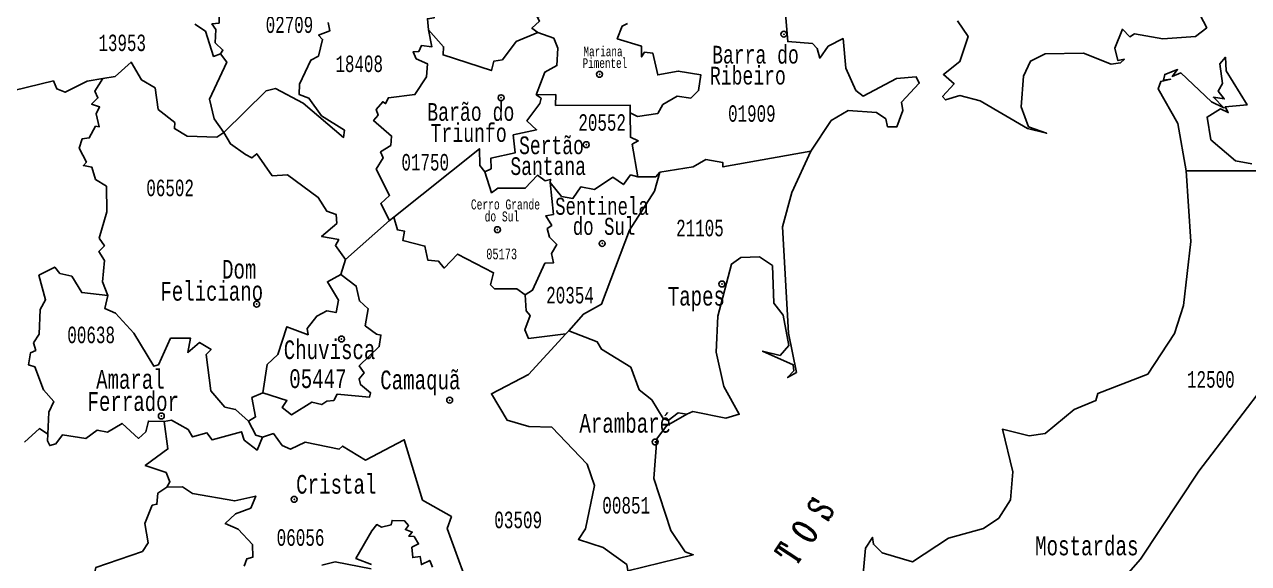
# Model space of a CAD drawing. Header units: millimetres. Extents: x 9851 to 10267, y 23387 to 23778.
# Drawn here: x 10066.13 to 10084.85, y 23413.78 to 23422.03 of the extents above; entities that cross this region are included whole.
import ezdxf
from ezdxf.enums import TextEntityAlignment as Align

# ---------------------------------------------------------------- set-up
doc = ezdxf.new("R2010")
doc.units = ezdxf.units.MM
doc.layers.add('3', color=7, linetype='Continuous')
doc.styles.add('MONOTXT', font='MONOTXT', dxfattribs={"height": 0.2})
doc.styles.add('ROMANC', font='ROMANC', dxfattribs={"height": 0.2})

# ---------------------------------------------------------------- blocks, each defined once
blk = doc.blocks.new('SEDE')
at = {"layer": '3', "color": 7, "linetype": 'Continuous'}
blk.add_circle((0, 0), 0.00451, dxfattribs=at)

msp = doc.modelspace()

# ---------------------------------------------------------------- linework, layer by layer
at = {"color": 7, "linetype": 'Continuous'}
for p, q in [((10087.421, 23419.794), (10083.893, 23419.793)), ((10071.71, 23419.029), (10071.038, 23418.435)), ((10071.775, 23419.081), (10071.71, 23419.029)), ((10071.038, 23418.435), (10070.964, 23418.203)), ((10074.452, 23417.345), (10074.409, 23417.297))]:
    msp.add_line(p, q, dxfattribs=at)
for points in [[(10072.304, 23421.95), (10072.289, 23422.119), (10072.394, 23422.134), (10072.385, 23422.288), (10072.505, 23422.357), (10072.508, 23422.48), (10072.258, 23422.756), (10072.775, 23423.406), (10072.544, 23423.526), (10072.649, 23423.84), (10072.898, 23424.044), (10073.406, 23424.192), (10073.944, 23424.693)], [(10069.169, 23422.893), (10069.144, 23422.746), (10069.388, 23422.642), (10069.395, 23422.537), (10069.162, 23422.244), (10069.099, 23422.248), (10069.102, 23422.052), (10068.994, 23422.038), (10069.053, 23421.955), (10069.042, 23421.751), (10069.162, 23421.638), (10069.123, 23421.579)], [(10073.942, 23422.967), (10073.976, 23422.775), (10073.916, 23422.666), (10074.055, 23422.602), (10074.077, 23422.471), (10073.949, 23422.378), (10074.04, 23422.336), (10074.039, 23422.16), (10073.966, 23422.148), (10074.006, 23422.083), (10073.889, 23421.973), (10073.98, 23421.906)], [(10077.768, 23422.191), (10077.802, 23421.769), (10078.178, 23421.741), (10078.252, 23421.665), (10078.291, 23421.516), (10078.421, 23421.698), (10078.647, 23421.816), (10078.689, 23421.363), (10078.842, 23421.022), (10078.956, 23420.934), (10079.462, 23421.206), (10079.767, 23421.229), (10079.811, 23421.131), (10079.541, 23420.843), (10079.563, 23420.716), (10079.47, 23420.465), (10079.329, 23420.466), (10079.302, 23420.586), (10079.16, 23420.682), (10078.727, 23420.712), (10078.463, 23420.561), (10078.156, 23420.094)], [(10084.064, 23422.259), (10084.209, 23421.98), (10084.038, 23421.846), (10083.536, 23421.812), (10083.106, 23421.887), (10083.032, 23421.842), (10082.919, 23421.958), (10082.805, 23421.666), (10082.852, 23421.479), (10082.951, 23421.498), (10082.89, 23421.442), (10082.748, 23421.425), (10082.327, 23421.593), (10081.737, 23421.579), (10081.512, 23421.47), (10081.406, 23421.242), (10081.371, 23420.77), (10081.485, 23420.462), (10081.761, 23420.367), (10081.47, 23420.438), (10080.742, 23420.86), (10080.434, 23420.942), (10080.213, 23420.876), (10080.169, 23420.93), (10080.344, 23421.123), (10080.181, 23421.264), (10080.435, 23421.463), (10080.558, 23421.846), (10080.399, 23422.088)], [(10065.516, 23422.018), (10065.697, 23421.723), (10065.666, 23421.283), (10065.963, 23421.02), (10066.57, 23421.166), (10066.619, 23421.044), (10066.748, 23420.993), (10067.083, 23421.165), (10067.325, 23421.204)], [(10068.732, 23422.037), (10068.896, 23421.926), (10069.019, 23421.542), (10069.123, 23421.579)], [(10069.175, 23420.376), (10069.821, 23421.017), (10069.966, 23421.052), (10070.388, 23420.826), (10071.008, 23420.302), (10071.021, 23420.414), (10070.668, 23420.635), (10070.478, 23420.901), (10070.329, 23420.957), (10070.335, 23421.116), (10070.506, 23421.487), (10070.622, 23421.547), (10070.685, 23421.801), (10070.625, 23421.869), (10070.798, 23421.934), (10070.772, 23422.062)], [(10071.71, 23419.029), (10071.576, 23419.29), (10071.711, 23419.416), (10071.503, 23419.818), (10071.612, 23419.988), (10071.574, 23420.082), (10071.731, 23420.179), (10071.74, 23420.323), (10071.466, 23420.559), (10071.536, 23420.644), (10071.506, 23420.73), (10071.607, 23420.849), (10071.649, 23420.82), (10071.692, 23420.909), (10072.099, 23420.959), (10072.273, 23421.227), (10072.29, 23421.43), (10072.119, 23421.507), (10072.071, 23421.611), (10072.159, 23421.618), (10072.2, 23421.709), (10072.356, 23421.687), (10072.304, 23421.95)], [(10073.98, 23421.906), (10073.649, 23421.768), (10073.437, 23421.491), (10073.304, 23421.468), (10073.267, 23421.324), (10072.53, 23421.565), (10072.537, 23421.691), (10072.304, 23421.95)], [(10075.392, 23420.678), (10075.503, 23420.623), (10075.813, 23420.666), (10075.892, 23420.805), (10076.108, 23420.936), (10076.317, 23420.904), (10076.438, 23421.018), (10076.472, 23421.259), (10076.126, 23421.317), (10075.812, 23421.26), (10075.736, 23421.594), (10075.612, 23421.608), (10075.564, 23421.535), (10075.563, 23421.701), (10075.194, 23421.811), (10075.269, 23422.006), (10075.35, 23422.045)], [(10073.98, 23421.906), (10074.222, 23421.823), (10074.286, 23421.67), (10074.269, 23421.402), (10074.085, 23421.301), (10073.953, 23420.956)], [(10069.175, 23420.376), (10069.026, 23420.585), (10068.954, 23420.886), (10069.219, 23421.452), (10069.123, 23421.579)], [(10067.325, 23421.204), (10067.514, 23421.235), (10067.758, 23421.455), (10067.914, 23421.182), (10068.123, 23421.061), (10068.173, 23420.73), (10068.426, 23420.53), (10068.419, 23420.439), (10068.613, 23420.324), (10069.067, 23420.305), (10069.175, 23420.376)], [(10084.897, 23419.896), (10084.647, 23419.943), (10084.27, 23420.266), (10084.215, 23420.613), (10084.419, 23420.738), (10084.538, 23420.683), (10084.492, 23420.772), (10084.826, 23420.801), (10084.508, 23421.323), (10084.497, 23421.528), (10084.408, 23421.426), (10084.451, 23421.125), (10084.382, 23421.008), (10084.478, 23420.891), (10084.312, 23420.918), (10084.472, 23420.755), (10084.283, 23420.847), (10083.813, 23421.289), (10083.683, 23421.237), (10083.763, 23421.341), (10083.568, 23421.266), (10083.546, 23421.176), (10083.66, 23421.193), (10083.506, 23421.159), (10083.466, 23421.047), (10083.765, 23420.513), (10083.893, 23419.793)], [(10067.325, 23421.204), (10067.2, 23421.01), (10067.25, 23420.906), (10067.152, 23420.813), (10067.276, 23420.769), (10067.225, 23420.665), (10067.269, 23420.466), (10067.213, 23420.474), (10067.117, 23420.296), (10067.01, 23420.283), (10066.964, 23420.137), (10067.074, 23419.926), (10067.027, 23419.872), (10067.158, 23419.846), (10067.214, 23419.661), (10067.38, 23419.555), (10067.385, 23419.166), (10067.269, 23418.759), (10067.349, 23418.646), (10067.264, 23418.558), (10067.349, 23418.419), (10067.318, 23418.091), (10067.4, 23417.883)], [(10073.953, 23420.956), (10074.031, 23420.901), (10074.009, 23420.82), (10073.81, 23420.555), (10073.958, 23420.421), (10073.601, 23420.34), (10073.63, 23420.066), (10073.258, 23419.983), (10073.266, 23419.824), (10073.169, 23419.774)], [(10073.953, 23420.956), (10074.251, 23420.958), (10074.249, 23420.792), (10075.392, 23420.795), (10075.392, 23420.678)], [(10075.51, 23419.699), (10075.42, 23420.197), (10075.515, 23420.25), (10075.395, 23420.305), (10075.392, 23420.678)], [(10069.175, 23420.376), (10069.279, 23420.202), (10069.505, 23420.043), (10069.605, 23419.989), (10069.678, 23420.052), (10069.915, 23419.713), (10070.151, 23419.729), (10070.62, 23419.385), (10070.749, 23419.175), (10070.894, 23419.123), (10070.906, 23418.988), (10070.67, 23418.788), (10070.934, 23418.74), (10070.883, 23418.648), (10071.038, 23418.435)], [(10073.169, 23419.774), (10073.093, 23419.875), (10073.084, 23420.128), (10071.775, 23419.081)], [(10078.156, 23420.094), (10076.808, 23419.851), (10076.807, 23419.921), (10076.55, 23419.964), (10076.355, 23419.855), (10075.844, 23419.773)], [(10078.156, 23420.094), (10077.865, 23419.461), (10077.718, 23418.936), (10077.813, 23417.308), (10077.934, 23416.708), (10077.798, 23416.627), (10077.895, 23416.732), (10077.885, 23416.824), (10077.415, 23417.03), (10077.683, 23416.967), (10077.815, 23417.117), (10077.731, 23417.581), (10077.588, 23417.765), (10077.57, 23418.341), (10077.368, 23418.478), (10077.081, 23418.463), (10076.94, 23418.364), (10076.73, 23417.569), (10076.706, 23417.016), (10076.823, 23416.491), (10077.059, 23416.067), (10076.855, 23416.008), (10076.347, 23416.107), (10076.255, 23416.07)], [(10073.169, 23419.774), (10073.27, 23419.455), (10073.368, 23419.527), (10073.787, 23419.524), (10073.975, 23419.725), (10074.091, 23419.639), (10074.174, 23419.661), (10074.167, 23419.614)], [(10074.167, 23419.614), (10074.342, 23419.399), (10074.516, 23419.369), (10074.636, 23419.547), (10074.846, 23419.505), (10075.125, 23419.692), (10075.287, 23419.582), (10075.398, 23419.729), (10075.51, 23419.699)], [(10075.844, 23419.773), (10075.763, 23419.478), (10075.378, 23418.886), (10074.951, 23417.749), (10074.676, 23417.599), (10074.452, 23417.345)], [(10075.844, 23419.773), (10075.783, 23419.698), (10075.51, 23419.699)], [(10083.893, 23419.793), (10083.964, 23418.708), (10083.855, 23417.732), (10083.716, 23417.302), (10083.308, 23416.678), (10082.544, 23416.385), (10082.512, 23416.276), (10082.18, 23416.141), (10081.739, 23415.775), (10081.491, 23415.737), (10081.083, 23415.838), (10081.242, 23415.185), (10081.208, 23414.756), (10081.031, 23414.478), (10080.793, 23414.32), (10080.26, 23414.172), (10079.71, 23413.807), (10079.244, 23413.945), (10079.11, 23414.077), (10079.099, 23414.182), (10078.991, 23414.018), (10078.951, 23413.569)], [(10087.421, 23419.794), (10085.181, 23416.625), (10084.087, 23415.197), (10083.194, 23413.852), (10082.456, 23413.009)], [(10074.167, 23419.614), (10074.217, 23419.125), (10074.099, 23419.102), (10074.192, 23418.956), (10074.123, 23418.91), (10074.155, 23418.776), (10074.267, 23418.663), (10074.189, 23418.528), (10074.219, 23418.384), (10074.087, 23418.378), (10073.899, 23417.963), (10073.785, 23417.895)], [(10073.785, 23417.895), (10073.658, 23417.986), (10073.317, 23417.987), (10073.255, 23418.047), (10073.301, 23418.233), (10072.751, 23418.518), (10072.548, 23418.303), (10072.46, 23418.408), (10072.295, 23418.425), (10072.251, 23418.639), (10071.915, 23418.723), (10071.941, 23418.868), (10071.833, 23418.888), (10071.775, 23419.081)], [(10066.484, 23415.763), (10066.498, 23416.098), (10066.574, 23416.263), (10066.418, 23416.44), (10066.285, 23416.793), (10066.19, 23416.821), (10066.22, 23417.008), (10066.299, 23417.044), (10066.266, 23417.161), (10066.353, 23417.293), (10066.366, 23417.671), (10066.45, 23417.82), (10066.347, 23418.194), (10066.59, 23418.318), (10066.669, 23418.223), (10066.848, 23418.178), (10067.002, 23417.929), (10067.4, 23417.883)], [(10070.964, 23418.203), (10070.761, 23418.095), (10070.928, 23417.814), (10070.892, 23417.623), (10070.752, 23417.648), (10070.597, 23417.569), (10070.448, 23417.381), (10070.465, 23417.283), (10070.138, 23417.406), (10070.002, 23416.983), (10069.836, 23416.826), (10069.774, 23416.397)], [(10070.964, 23418.203), (10071.2, 23418.028), (10071.249, 23417.802), (10071.385, 23417.681), (10071.339, 23417.42), (10071.51, 23417.291), (10071.578, 23417.279), (10071.553, 23417.102), (10071.247, 23416.807), (10071.32, 23416.7), (10071.243, 23416.611), (10071.266, 23416.522), (10071.421, 23416.396), (10071.401, 23416.328), (10070.91, 23416.376), (10070.857, 23416.278), (10070.75, 23416.266), (10070.672, 23416.215), (10070.523, 23416.252), (10070.21, 23416.059), (10070.069, 23416.169), (10070.14, 23416.275), (10069.774, 23416.397)], [(10067.4, 23417.883), (10067.357, 23417.684), (10067.52, 23417.615), (10067.799, 23417.309), (10068.104, 23416.801), (10068.175, 23416.823), (10068.361, 23417.231), (10068.667, 23417.229), (10068.624, 23417.012), (10068.804, 23417.163), (10068.98, 23417.06), (10068.907, 23416.983), (10068.975, 23416.427), (10069.193, 23416.177), (10069.356, 23416.141), (10069.551, 23415.963)], [(10073.785, 23417.895), (10073.799, 23417.648), (10073.863, 23417.58), (10073.78, 23417.357), (10073.836, 23417.224), (10074.409, 23417.297)], [(10074.409, 23417.297), (10073.836, 23416.675), (10073.267, 23416.381), (10073.51, 23415.974), (10073.842, 23415.878), (10074.191, 23415.871), (10074.734, 23415.305), (10074.843, 23414.977), (10074.705, 23414.316), (10074.598, 23414.152), (10074.978, 23414.029), (10075.337, 23413.768), (10075.353, 23413.672)], [(10076.255, 23416.07), (10076.126, 23416.089), (10075.973, 23415.969), (10075.897, 23416), (10075.724, 23416.287), (10075.526, 23416.442), (10075.401, 23416.787), (10074.953, 23417.062), (10074.888, 23417.176), (10074.452, 23417.345)], [(10069.551, 23415.963), (10069.66, 23416.025), (10069.605, 23416.323), (10069.774, 23416.397)], [(10068.261, 23415.954), (10068.023, 23415.963), (10067.982, 23415.797), (10067.872, 23415.698), (10067.619, 23415.926), (10067.398, 23415.793), (10067.239, 23415.822), (10067.064, 23415.698), (10066.707, 23415.752), (10066.606, 23415.615), (10066.512, 23415.587), (10066.479, 23415.659), (10066.484, 23415.763)], [(10068.261, 23415.954), (10068.32, 23415.537), (10067.974, 23415.283), (10068.293, 23415.177), (10068.351, 23415.032), (10068.305, 23414.953)], [(10068.261, 23415.954), (10068.373, 23415.976), (10068.63, 23415.832), (10068.697, 23415.72), (10068.916, 23415.783), (10068.995, 23415.674), (10069.444, 23415.8), (10069.484, 23415.671), (10069.685, 23415.518), (10069.768, 23415.715)], [(10069.768, 23415.715), (10069.663, 23415.745), (10069.551, 23415.963)], [(10076.255, 23416.07), (10075.948, 23415.889), (10075.799, 23415.693), (10075.753, 23415.086), (10076.015, 23414.288), (10076.234, 23413.963), (10076.355, 23413.917), (10075.353, 23413.672)], [(10066.125, 23415.64), (10066.358, 23415.847), (10066.484, 23415.763)], [(10069.768, 23415.715), (10069.935, 23415.77), (10070.068, 23415.589), (10070.197, 23415.533), (10070.421, 23415.639), (10070.939, 23415.535), (10070.993, 23415.581), (10071.343, 23415.365), (10071.935, 23415.677), (10072.213, 23414.755), (10072.656, 23414.501), (10072.589, 23414.321), (10072.868, 23413.565)], [(10068.305, 23414.953), (10068.167, 23414.862), (10068.151, 23414.691), (10068.08, 23414.675), (10067.968, 23414.398), (10068.016, 23414.098), (10067.931, 23413.967), (10067.217, 23413.722), (10067.19, 23413.615), (10067.055, 23413.512), (10067.102, 23413.45), (10066.902, 23413.463), (10066.854, 23413.33), (10066.685, 23413.298), (10066.662, 23413.13), (10066.503, 23412.996), (10066.544, 23412.907), (10066.314, 23412.753), (10066.275, 23412.649), (10066.351, 23412.415), (10066.231, 23412.27), (10066.226, 23412.145), (10066.512, 23411.7), (10066.529, 23411.443)], [(10068.305, 23414.953), (10068.545, 23414.954), (10068.696, 23414.855), (10069.342, 23414.74), (10069.664, 23414.815), (10069.588, 23414.628), (10069.354, 23414.542), (10069.198, 23414.393), (10069.397, 23414.31), (10069.616, 23414.072), (10069.617, 23413.88), (10069.527, 23413.857), (10069.486, 23413.741)], [(10071.432, 23413.766), (10071.195, 23413.86), (10071.439, 23414.282), (10071.515, 23414.378), (10071.586, 23414.341), (10071.737, 23414.377), (10071.748, 23414.442), (10071.941, 23414.436), (10071.999, 23414.363), (10071.952, 23414.303), (10072.058, 23414.265), (10072.003, 23414.202), (10072.085, 23414.198), (10072.153, 23414.084), (10072.05, 23414.031), (10072.064, 23413.874), (10072.18, 23413.89), (10072.198, 23413.767), (10072.324, 23413.831), (10072.368, 23413.727)], [(10070.672, 23413.759), (10070.88, 23413.808), (10071.427, 23413.704)]]:
    msp.add_lwpolyline(points, dxfattribs=at)
for p in [(10077.741, 23421.882), (10074.922, 23421.268), (10073.416, 23420.91), (10074.719, 23420.191), (10073.36, 23418.891), (10074.963, 23418.68), (10076.794, 23418.06), (10069.677, 23417.752), (10070.974, 23417.218), (10072.63, 23416.282), (10068.219, 23416.041), (10075.774, 23415.643), (10070.252, 23414.766)]:
    msp.add_point(p, dxfattribs=at)

# ---------------------------------------------------------------- block references
for p, xscale, yscale, zscale, rotation in [((10077.741, 23421.882), 9.999979836027581, 9.999979836027581, 10, 357.282102895041), ((10074.922, 23421.268), 10.00002254733641, 10.00002254733641, 10, 357.1293208420131), ((10073.416, 23420.91), 10.00001182759469, 10.00001182759469, 10, 357.0465014461818), ((10074.719, 23420.191), 9.999981476651055, 9.999981476651055, 10, 357.0916416157556), ((10073.36, 23418.891), 9.999999999999996, 9.999999999999996, 9.999999999999996, 356.990928574643), ((10074.963, 23418.68), 10, 10, 10, 357.064394875327), ((10076.794, 23418.06), 10, 10, 10, 357.1381277179749), ((10069.677, 23417.752), 10.00001129015447, 10.00001129015447, 10, 356.7790416597688), ((10070.974, 23417.218), 10, 10, 10, 356.8290052871086), ((10072.63, 23416.282), 10, 10, 10, 356.885924764286), ((10068.219, 23416.041), 9.999988323746637, 9.999988323746637, 10, 356.6601111305292), ((10075.774, 23415.643), 10.000020870182, 10.000020870182, 10, 357.024864026287), ((10070.252, 23414.766), 10.00001686415735, 10.00001686415735, 10, 356.726665725956)]:
    msp.add_blockref('SEDE', p, dxfattribs=dict(at, xscale=xscale, yscale=yscale, zscale=zscale, rotation=rotation))

# ---------------------------------------------------------------- texts
at = {"color": 7, "linetype": 'Continuous', "style": 'MONOTXT'}
for s, height, width, p in [('02709', 0.2518, 0.666663, (10070.179, 23422.027)), ('13953', 0.2518, 0.666659, (10067.621, 23421.75)), ('18408', 0.2519, 0.666663, (10071.246, 23421.429)), ('20552', 0.2521, 0.666667, (10074.962, 23420.531)), ('01909', 0.2521, 0.66667, (10077.252, 23420.668)), ('01750', 0.2523, 0.666667, (10072.256, 23419.923)), ('06502', 0.2524, 0.666663, (10068.354, 23419.53)), ('21105', 0.2526, 0.666663, (10076.458, 23418.916)), ('05173', 0.1635, 0.666672, (10073.425, 23418.519)), ('20354', 0.2528, 0.666667, (10074.471, 23417.889)), ('00638', 0.253, 0.666667, (10067.146, 23417.281)), ('12500', 0.2531, 0.666663, (10084.272, 23416.6)), ('00851', 0.2537, 0.666659, (10075.33, 23414.674)), ('03509', 0.2537, 0.666663, (10073.678, 23414.45)), ('06056', 0.2538, 0.666663, (10070.349, 23414.181))]:
    msp.add_text(s, height=height, dxfattribs=dict(at, width=width)).set_placement(p, align=Align.MIDDLE)
at = {"color": 7, "linetype": 'Continuous'}
for s, height, rotation, style, width, p in [('Mariana ', 0.148, 359.9984, 'MONOTXT', 0.666642, (10075.018, 23421.543)), ('Pimentel', 0.148, 359.9984, 'MONOTXT', 0.666642, (10075.004, 23421.365)), ('Cerro Grande ', 0.15263, 359.9982, 'MONOTXT', 0.666655, (10073.527, 23419.201)), ('Sentinela ', 0.2605, 359.9983, 'MONOTXT', 0.705886, (10075.039, 23419.119)), ('do Sul', 0.1526, 359.9982, 'MONOTXT', 0.666655, (10073.429, 23419.017)), ('do Sul', 0.2605, 359.9983, 'MONOTXT', 0.705886, (10074.991, 23418.812)), ('S', 0.388, 57.6969, 'ROMANC', 0.666664, (10078.464, 23414.512)), ('O', 0.388, 57.6969, 'ROMANC', 0.666664, (10078.223, 23414.166)), ('T', 0.389, 56.6, 'ROMANC', 0.666669, (10077.977, 23413.828))]:
    msp.add_text(s, height=height, rotation=rotation, dxfattribs=dict(at, style=style, width=width)).set_placement(p, align=Align.CENTER)
at = {"color": 7, "linetype": 'Continuous', "style": 'MONOTXT'}
for s, height, rotation, width, p in [('Barra do ', 0.2713, 359.9982, 0.705883, (10078.136, 23421.704)), ('Ribeiro', 0.2713, 359.9982, 0.705883, (10077.771, 23421.383)), ('Bar%%227o do ', 0.27269, 359.9983, 0.705879, (10073.786, 23420.829)), ('Triunfo', 0.2727, 359.9983, 0.705879, (10073.503, 23420.507)), ('Sert%%227o ', 0.27043, 359.9982, 0.705885, (10074.848, 23420.317)), ('Santana', 0.2704, 359.9982, 0.705885, (10074.715, 23419.998))]:
    msp.add_text(s, height=height, rotation=rotation, dxfattribs=dict(at, width=width)).set_placement(p, align=Align.TOP_RIGHT)
for s, height, width, p in [('Dom ', 0.2857, 0.705878, (10069.847, 23418.143)), ('Feliciano', 0.2857, 0.705878, (10069.776, 23417.805)), ('Amaral ', 0.2862, 0.705883, (10068.446, 23416.457)), ('Ferrador', 0.2862, 0.705883, (10068.49, 23416.119))]:
    msp.add_text(s, height=height, rotation=359.9995, dxfattribs=dict(at, width=width)).set_placement(p, align=Align.RIGHT)
at = {"color": 7, "linetype": 'Continuous', "style": 'MONOTXT', "width": 0.705882}
msp.add_text('Tapes', height=0.2865, dxfattribs=at).set_placement((10076.841, 23418.016), align=Align.TOP_RIGHT)
at = {"color": 7, "linetype": 'Continuous', "style": 'MONOTXT'}
for s, height, width, p in [('Chuvisca', 0.2868, 0.705862, (10070.092, 23416.911)), ('05447', 0.287, 0.705853, (10070.176, 23416.468)), ('Cristal', 0.2874, 0.705882, (10070.281, 23414.852)), ('Mostardas', 0.2877, 0.705889, (10081.584, 23413.909))]:
    msp.add_text(s, height=height, dxfattribs=dict(at, width=width)).set_placement(p)
for s, height, width, p in [('Camaqu%%227', 0.28697, 0.70588, (10072.795, 23416.449)), ('Arambar%%233', 0.28716, 0.705885, (10076.017, 23415.785))]:
    msp.add_text(s, height=height, dxfattribs=dict(at, width=width)).set_placement(p, align=Align.RIGHT)

doc.saveas('drawing.dxf')
